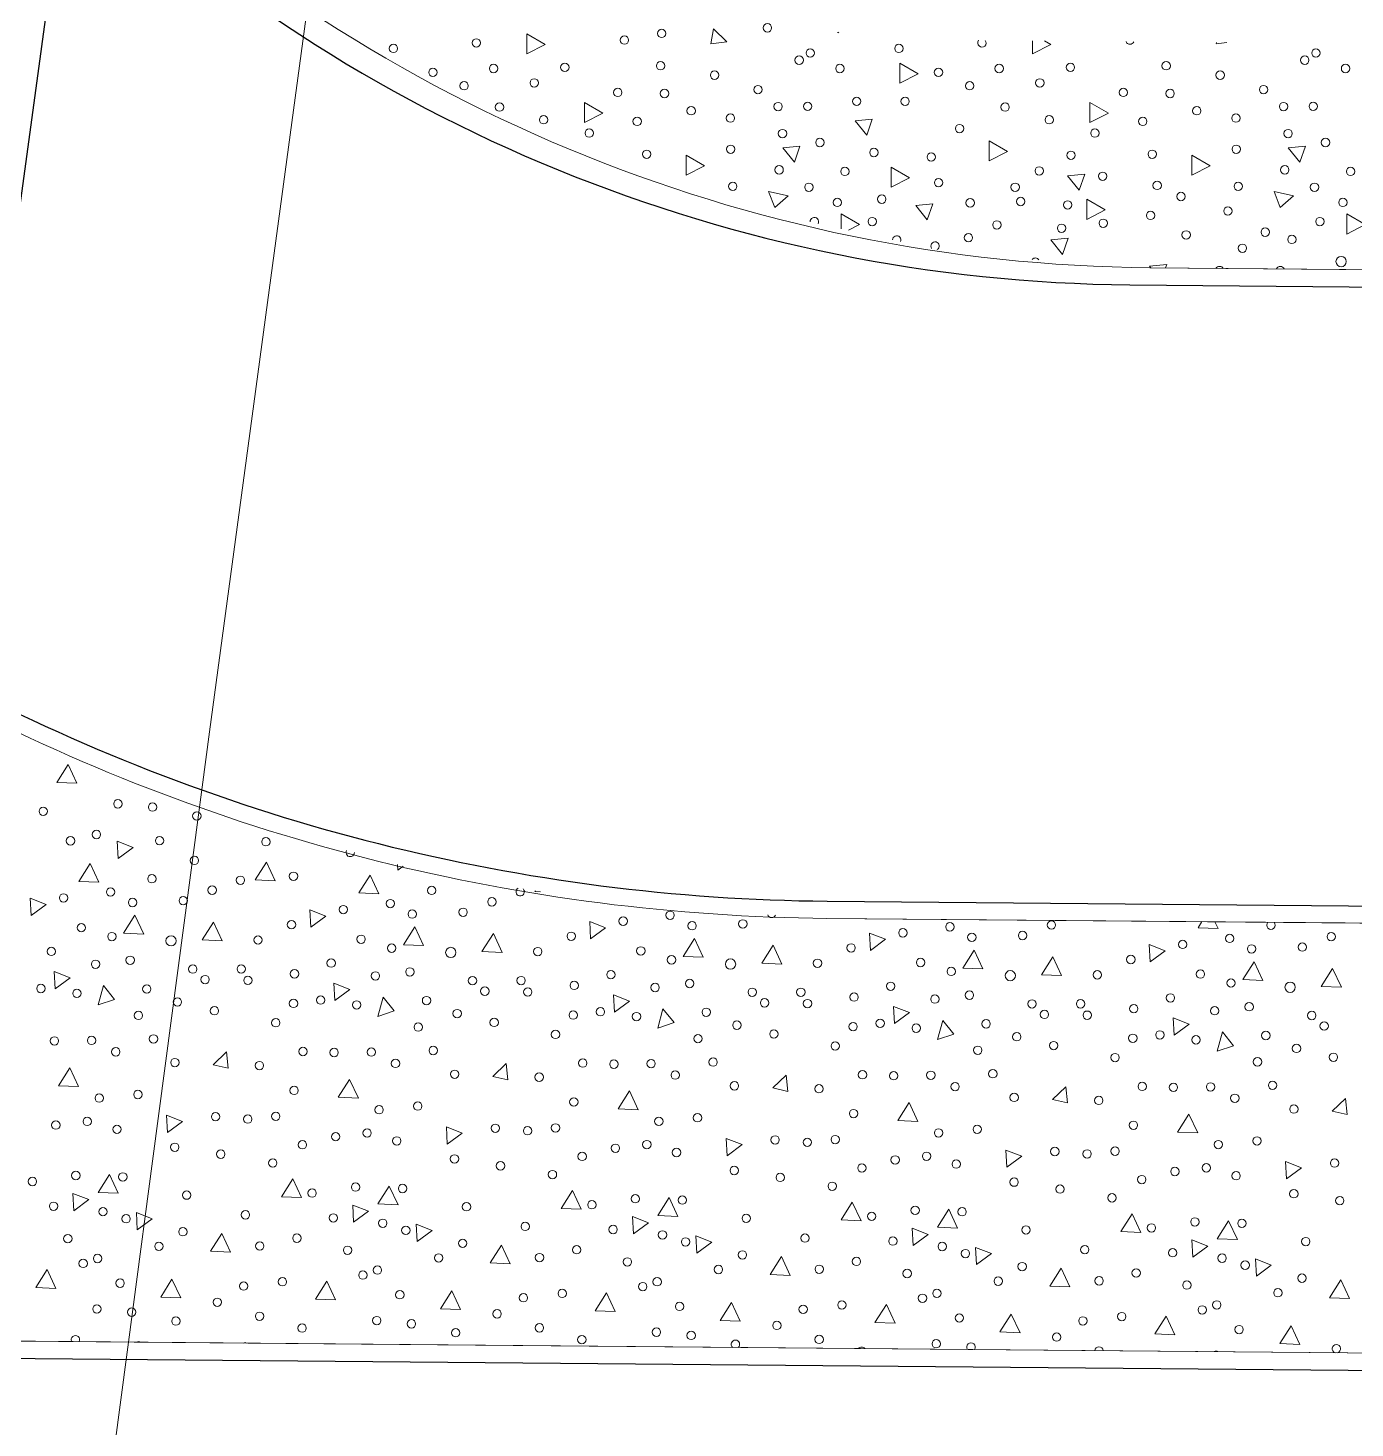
# Model space of a CAD drawing. Extents: x 2536801 to 2538856, y 7112140 to 7131569.
# Drawn here: x 2538238.1 to 2538289.5, y 7129247 to 7129301.3 of the extents above; entities that cross this region are included whole.
import ezdxf

# ---------------------------------------------------------------- set-up
doc = ezdxf.new("R2010")
doc.units = 0
doc.header["$LTSCALE"] = 100
doc.header["$MEASUREMENT"] = 0
for name, color, linetype, lineweight in [('D_BOC_XST', 4, 'Continuous', 13), ('D_CTB_1', 2, 'Continuous', 0), ('D_EOS_ML', 7, 'Continuous', 30), ('D_EOT_ML', 7, 'Continuous', 13), ('D_FOC_XST', 4, 'Continuous', 30), ('D_RIPRAP_1', 7, 'Continuous', 0)]:
    doc.layers.add(name, color=color, linetype=linetype, lineweight=lineweight)

msp = doc.modelspace()

# ---------------------------------------------------------------- linework, layer by layer
at = {"layer": 'D_BOC_XST', "lineweight": 0}
for p, q in [((2538281.555, 7129291.999), (2538413.882, 7129290.834)), ((2538269.036, 7129266.774), (2538413.66, 7129265.501)), ((2538231.881, 7129250.434), (2538427.355, 7129248.714))]:
    msp.add_line(p, q, dxfattribs=at)
at = {"layer": 'D_BOC_XST', "lineweight": 0, "flags": 128}
msp.add_lwpolyline([(2538281.555, 7129291.999), (2538413.882, 7129290.834)], dxfattribs=at)
at = {"layer": 'D_BOC_XST', "lineweight": 0}
for centre, radius, start in [((2538282.083, 7129351.996), 60, 225.29243), ((2538282.083, 7129351.996), 60, 225.29243), ((2538269.693, 7129341.438), 74.667, 242.46343)]:
    msp.add_arc(centre, radius, start, 269.49567, dxfattribs=at)
at = {"layer": 'D_BOC_XST', "lineweight": 0, "extrusion": (0, 0, -1)}
msp.add_arc((-2538269.693, 7129341.438), 74.667, 270.50433, 297.53657, dxfattribs=at)
at = {"layer": 'D_CTB_1', "linetype": 'Continuous', "lineweight": 0, "ltscale": 0.025, "extrusion": (0, 0, -1)}
msp.add_arc((-2549729.581, 7127736.073), 11484, 1.8249254, 8.0891807, dxfattribs=at)
at = {"layer": 'D_EOS_ML', "extrusion": (0, 0, -1)}
for radius, start, end in [(11515, 1.8249254, 11.5299872), (11485, 1.8249254, 10.3229376), (11597, 2.4104599, 9.790869)]:
    msp.add_arc((-2549729.581, 7127736.073), radius, start, end, dxfattribs=at)
at = {"layer": 'D_EOT_ML', "extrusion": (0, 0, -1)}
for radius, start, end in [(11527, 1.8249254, 11.5299872), (11473, 1.8249254, 10.3226488), (11587, 2.5612782, 9.6484591)]:
    msp.add_arc((-2549729.581, 7127736.073), radius, start, end, dxfattribs=at)
at = {"layer": 'D_FOC_XST'}
for p, q in [((2538280.78, 7129291.338), (2538413.876, 7129290.167)), ((2538269.041, 7129267.441), (2538413.665, 7129266.168)), ((2538231.793, 7129249.768), (2538427.265, 7129248.047))]:
    msp.add_line(p, q, dxfattribs=at)
for centre, radius, start in [((2538281.308, 7129351.336), 60, 226.0519), ((2538269.693, 7129341.438), 74, 242.27629)]:
    msp.add_arc(centre, radius, start, 269.49567, dxfattribs=at)
at = {"layer": 'D_RIPRAP_1', "color": 7, "linetype": 'Continuous', "lineweight": 0}
for p, q in [((2538264.526, 7129300.675), (2538264.634, 7129301.259)), ((2538264.634, 7129301.259), (2538265.152, 7129300.763)), ((2538265.152, 7129300.763), (2538264.526, 7129300.675)), ((2538284.128, 7129300.675), (2538284.139, 7129300.737)), ((2538284.542, 7129300.733), (2538284.128, 7129300.675)), ((2538245.24, 7129261.099), (2538245.757, 7129261.596)), ((2538245.757, 7129261.596), (2538245.819, 7129260.967)), ((2538245.819, 7129260.967), (2538245.24, 7129261.099)), ((2538256.086, 7129260.648), (2538256.603, 7129261.145)), ((2538256.603, 7129261.145), (2538256.665, 7129260.516)), ((2538256.665, 7129260.516), (2538256.086, 7129260.648)), ((2538266.933, 7129260.198), (2538267.45, 7129260.695)), ((2538267.45, 7129260.695), (2538267.512, 7129260.066)), ((2538267.512, 7129260.066), (2538266.933, 7129260.198)), ((2538277.78, 7129259.748), (2538278.297, 7129260.245)), ((2538278.359, 7129259.616), (2538277.78, 7129259.748)), ((2538278.297, 7129260.245), (2538278.359, 7129259.616)), ((2538288.626, 7129259.298), (2538289.143, 7129259.795)), ((2538289.143, 7129259.795), (2538289.205, 7129259.166)), ((2538289.205, 7129259.166), (2538288.626, 7129259.298))]:
    msp.add_line(p, q, dxfattribs=at)
at = {"layer": 'D_RIPRAP_1', "color": 7, "linetype": 'Continuous', "lineweight": 0, "flags": 128}
for points in [[(2538257.402, 7129300.287), (2538257.402, 7129301.065), (2538258.114, 7129300.655)], [(2538271.86, 7129299.153), (2538271.86, 7129299.931), (2538272.572, 7129299.521)], [(2538259.63, 7129297.625), (2538259.63, 7129298.403), (2538260.342, 7129297.993)], [(2538279.232, 7129297.625), (2538279.232, 7129298.403), (2538279.944, 7129297.993)], [(2538270.122, 7129297.699), (2538270.79, 7129297.763), (2538270.574, 7129297.137)], [(2538267.32, 7129296.651), (2538267.988, 7129296.715), (2538267.772, 7129296.089)], [(2538275.32, 7129296.143), (2538275.32, 7129296.921), (2538276.032, 7129296.511)], [(2538286.922, 7129296.651), (2538287.59, 7129296.715), (2538287.374, 7129296.089)], [(2538263.574, 7129295.583), (2538263.574, 7129296.361), (2538264.286, 7129295.951)], [(2538283.176, 7129295.583), (2538283.176, 7129296.361), (2538283.888, 7129295.951)], [(2538271.522, 7129295.121), (2538271.522, 7129295.899), (2538272.234, 7129295.489)], [(2538278.358, 7129295.567), (2538279.026, 7129295.631), (2538278.81, 7129295.005)], [(2538267.008, 7129294.331), (2538266.77, 7129294.957), (2538267.526, 7129294.783)], [(2538272.474, 7129294.417), (2538273.142, 7129294.481), (2538272.926, 7129293.855)], [(2538279.108, 7129293.875), (2538279.108, 7129294.653), (2538279.82, 7129294.243)], [(2538286.61, 7129294.331), (2538286.372, 7129294.957), (2538287.128, 7129294.783)], [(2538289.188, 7129293.307), (2538289.188, 7129294.085), (2538289.9, 7129293.675)], [(2538277.718, 7129293.079), (2538278.386, 7129293.143), (2538278.17, 7129292.517)], [(2538239.948, 7129272.013), (2538239.17, 7129272.046), (2538239.61, 7129272.74)], [(2538241.554, 7129269.098), (2538241.518, 7129269.768), (2538242.134, 7129269.527)], [(2538240.811, 7129268.176), (2538240.034, 7129268.209), (2538240.473, 7129268.903)], [(2538247.643, 7129268.231), (2538246.866, 7129268.263), (2538247.305, 7129268.958)], [(2538251.658, 7129267.726), (2538250.881, 7129267.758), (2538251.32, 7129268.453)], [(2538238.177, 7129266.884), (2538238.141, 7129267.555), (2538238.758, 7129267.313)], [(2538242.543, 7129266.167), (2538241.766, 7129266.199), (2538242.205, 7129266.893)], [(2538249.024, 7129266.434), (2538248.988, 7129267.104), (2538249.604, 7129266.863)], [(2538245.591, 7129265.904), (2538244.814, 7129265.936), (2538245.253, 7129266.631)], [(2538253.39, 7129265.717), (2538252.613, 7129265.749), (2538253.052, 7129266.443)], [(2538259.871, 7129265.984), (2538259.835, 7129266.654), (2538260.451, 7129266.412)], [(2538256.438, 7129265.454), (2538255.66, 7129265.486), (2538256.1, 7129266.181)], [(2538264.237, 7129265.266), (2538263.459, 7129265.299), (2538263.899, 7129265.993)], [(2538267.284, 7129265.004), (2538266.507, 7129265.036), (2538266.946, 7129265.73)], [(2538270.717, 7129265.534), (2538270.681, 7129266.204), (2538271.298, 7129265.962)], [(2538281.564, 7129265.084), (2538281.528, 7129265.754), (2538282.144, 7129265.512)], [(2538275.083, 7129264.816), (2538274.306, 7129264.848), (2538274.745, 7129265.543)], [(2538278.131, 7129264.554), (2538277.354, 7129264.586), (2538277.793, 7129265.28)], [(2538239.108, 7129264.041), (2538239.072, 7129264.712), (2538239.689, 7129264.47)], [(2538285.93, 7129264.366), (2538285.153, 7129264.398), (2538285.592, 7129265.093)], [(2538288.978, 7129264.103), (2538288.2, 7129264.136), (2538288.64, 7129264.83)], [(2538241.413, 7129263.633), (2538240.778, 7129263.422), (2538240.983, 7129264.17)], [(2538249.955, 7129263.591), (2538249.919, 7129264.261), (2538250.535, 7129264.02)], [(2538252.26, 7129263.183), (2538251.625, 7129262.971), (2538251.83, 7129263.72)], [(2538260.802, 7129263.141), (2538260.765, 7129263.811), (2538261.382, 7129263.569)], [(2538263.107, 7129262.733), (2538262.471, 7129262.521), (2538262.677, 7129263.269)], [(2538271.648, 7129262.691), (2538271.612, 7129263.361), (2538272.229, 7129263.119)], [(2538273.953, 7129262.283), (2538273.318, 7129262.071), (2538273.523, 7129262.819)], [(2538282.495, 7129262.241), (2538282.459, 7129262.911), (2538283.075, 7129262.669)], [(2538284.8, 7129261.833), (2538284.165, 7129261.621), (2538284.37, 7129262.369)], [(2538240.02, 7129260.254), (2538239.243, 7129260.287), (2538239.682, 7129260.981)], [(2538250.867, 7129259.804), (2538250.089, 7129259.836), (2538250.529, 7129260.531)], [(2538261.713, 7129259.354), (2538260.936, 7129259.386), (2538261.375, 7129260.081)], [(2538272.56, 7129258.904), (2538271.783, 7129258.936), (2538272.222, 7129259.63)], [(2538243.467, 7129258.472), (2538243.431, 7129259.142), (2538244.047, 7129258.9)], [(2538254.314, 7129258.022), (2538254.278, 7129258.692), (2538254.894, 7129258.45)], [(2538283.407, 7129258.454), (2538282.629, 7129258.486), (2538283.069, 7129259.18)], [(2538265.16, 7129257.571), (2538265.124, 7129258.242), (2538265.741, 7129258)], [(2538276.007, 7129257.121), (2538275.971, 7129257.791), (2538276.587, 7129257.55)], [(2538286.854, 7129256.671), (2538286.818, 7129257.341), (2538287.434, 7129257.099)], [(2538241.558, 7129256.119), (2538240.781, 7129256.151), (2538241.22, 7129256.846)], [(2538248.663, 7129255.948), (2538247.886, 7129255.981), (2538248.325, 7129256.675)], [(2538239.836, 7129255.44), (2538239.8, 7129256.11), (2538240.417, 7129255.868)], [(2538252.405, 7129255.669), (2538251.627, 7129255.701), (2538252.066, 7129256.395)], [(2538259.51, 7129255.498), (2538258.732, 7129255.53), (2538259.171, 7129256.225)], [(2538263.251, 7129255.219), (2538262.474, 7129255.251), (2538262.913, 7129255.945)], [(2538250.683, 7129254.99), (2538250.647, 7129255.66), (2538251.263, 7129255.418)], [(2538270.356, 7129255.048), (2538269.579, 7129255.08), (2538270.018, 7129255.775)], [(2538274.098, 7129254.768), (2538273.321, 7129254.801), (2538273.76, 7129255.495)], [(2538242.296, 7129254.697), (2538242.259, 7129255.367), (2538242.876, 7129255.126)], [(2538253.142, 7129254.247), (2538253.106, 7129254.917), (2538253.723, 7129254.675)], [(2538261.53, 7129254.539), (2538261.493, 7129255.21), (2538262.11, 7129254.968)], [(2538281.203, 7129254.598), (2538280.426, 7129254.63), (2538280.865, 7129255.324)], [(2538284.945, 7129254.318), (2538284.167, 7129254.351), (2538284.606, 7129255.045)], [(2538245.911, 7129253.833), (2538245.134, 7129253.865), (2538245.573, 7129254.559)], [(2538263.989, 7129253.797), (2538263.953, 7129254.467), (2538264.569, 7129254.225)], [(2538272.376, 7129254.089), (2538272.34, 7129254.759), (2538272.957, 7129254.518)], [(2538256.757, 7129253.382), (2538255.98, 7129253.415), (2538256.419, 7129254.109)], [(2538274.836, 7129253.347), (2538274.799, 7129254.017), (2538275.416, 7129253.775)], [(2538283.223, 7129253.639), (2538283.187, 7129254.309), (2538283.803, 7129254.067)], [(2538267.604, 7129252.932), (2538266.827, 7129252.964), (2538267.266, 7129253.659)], [(2538285.682, 7129252.896), (2538285.646, 7129253.567), (2538286.262, 7129253.325)], [(2538239.135, 7129252.428), (2538238.357, 7129252.461), (2538238.797, 7129253.155)], [(2538243.979, 7129252.055), (2538243.202, 7129252.087), (2538243.641, 7129252.782)], [(2538249.981, 7129251.978), (2538249.204, 7129252.01), (2538249.643, 7129252.705)], [(2538278.451, 7129252.482), (2538277.673, 7129252.514), (2538278.113, 7129253.209)], [(2538289.297, 7129252.032), (2538288.52, 7129252.064), (2538288.959, 7129252.758)], [(2538254.826, 7129251.605), (2538254.049, 7129251.637), (2538254.488, 7129252.332)], [(2538260.828, 7129251.528), (2538260.051, 7129251.56), (2538260.49, 7129252.255)], [(2538265.673, 7129251.155), (2538264.895, 7129251.187), (2538265.335, 7129251.881)], [(2538271.675, 7129251.078), (2538270.897, 7129251.11), (2538271.337, 7129251.804)], [(2538276.519, 7129250.705), (2538275.742, 7129250.737), (2538276.181, 7129251.431)], [(2538282.521, 7129250.628), (2538281.744, 7129250.66), (2538282.183, 7129251.354)], [(2538287.366, 7129250.254), (2538286.589, 7129250.287), (2538287.028, 7129250.981)]]:
    msp.add_lwpolyline(points, close=True, dxfattribs=at)
for points in [[(2538269.499, 7129301.132), (2538269.45, 7129301.107), (2538269.45, 7129301.138)], [(2538277.472, 7129300.795), (2538277.716, 7129300.655), (2538277.004, 7129300.287), (2538277.004, 7129300.799)], [(2538269.586, 7129293.512), (2538269.586, 7129294.085), (2538270.298, 7129293.675), (2538269.865, 7129293.451)], [(2538281.591, 7129291.998), (2538281.538, 7129292.065), (2538282.206, 7129292.129), (2538282.159, 7129291.993)], [(2538252.61, 7129268.803), (2538252.401, 7129268.648), (2538252.389, 7129268.863)], [(2538257.924, 7129267.804), (2538257.713, 7129267.813), (2538257.728, 7129267.837)], [(2538284.074, 7129266.641), (2538284.198, 7129266.376), (2538283.421, 7129266.408), (2538283.571, 7129266.646)]]:
    msp.add_lwpolyline(points, dxfattribs=at)
at = {"layer": 'D_RIPRAP_1', "color": 7, "lineweight": 0, "flags": 128}
for points in [[(2538413.66, 7129265.501), (2538269.036, 7129266.774)], [(2538199.564, 7129250.719), (2538231.881, 7129250.434), (2538427.355, 7129248.714), (2538442.647, 7129248.579)]]:
    msp.add_lwpolyline(points, dxfattribs=at)
at = {"layer": 'D_RIPRAP_1', "color": 7, "linetype": 'Continuous', "lineweight": 0}
for centre, radius in [((2538262.626, 7129301.085), 0.163), ((2538266.726, 7129301.301), 0.163), ((2538252.224, 7129300.503), 0.163), ((2538255.44, 7129300.717), 0.163), ((2538261.18, 7129300.825), 0.163), ((2538268.388, 7129300.325), 0.163), ((2538271.826, 7129300.503), 0.163), ((2538287.99, 7129300.325), 0.163), ((2538258.872, 7129299.769), 0.163), ((2538262.584, 7129299.833), 0.163), ((2538267.958, 7129300.049), 0.163), ((2538278.474, 7129299.769), 0.163), ((2538282.186, 7129299.833), 0.163), ((2538287.56, 7129300.049), 0.163), ((2538253.756, 7129299.575), 0.163), ((2538256.108, 7129299.725), 0.163), ((2538264.676, 7129299.467), 0.163), ((2538269.538, 7129299.725), 0.163), ((2538273.358, 7129299.575), 0.163), ((2538275.71, 7129299.725), 0.163), ((2538284.278, 7129299.467), 0.163), ((2538289.14, 7129299.725), 0.163), ((2538254.966, 7129299.057), 0.163), ((2538257.686, 7129299.165), 0.163), ((2538260.922, 7129298.797), 0.163), ((2538262.736, 7129298.755), 0.163), ((2538266.36, 7129298.905), 0.163), ((2538274.568, 7129299.057), 0.163), ((2538277.288, 7129299.165), 0.163), ((2538280.524, 7129298.797), 0.163), ((2538282.338, 7129298.755), 0.163), ((2538285.962, 7129298.905), 0.163), ((2538256.338, 7129298.229), 0.163), ((2538267.138, 7129298.247), 0.163), ((2538268.286, 7129298.257), 0.163), ((2538270.186, 7129298.451), 0.163), ((2538272.064, 7129298.451), 0.163), ((2538275.94, 7129298.229), 0.163), ((2538286.74, 7129298.247), 0.163), ((2538287.888, 7129298.257), 0.163), ((2538258.05, 7129297.739), 0.163), ((2538261.676, 7129297.675), 0.163), ((2538263.77, 7129298.085), 0.163), ((2538265.29, 7129297.803), 0.163), ((2538277.652, 7129297.739), 0.163), ((2538281.278, 7129297.675), 0.163), ((2538283.372, 7129298.085), 0.163), ((2538284.892, 7129297.803), 0.163), ((2538259.82, 7129297.221), 0.163), ((2538267.31, 7129297.201), 0.163), ((2538274.178, 7129297.395), 0.163), ((2538279.422, 7129297.221), 0.163), ((2538286.912, 7129297.201), 0.163), ((2538265.302, 7129296.595), 0.163), ((2538268.762, 7129296.855), 0.163), ((2538284.904, 7129296.595), 0.163), ((2538288.364, 7129296.855), 0.163), ((2538262.044, 7129296.401), 0.163), ((2538270.854, 7129296.467), 0.163), ((2538273.078, 7129296.293), 0.163), ((2538278.496, 7129296.359), 0.163), ((2538281.646, 7129296.401), 0.163), ((2538267.18, 7129295.797), 0.163), ((2538269.732, 7129295.733), 0.163), ((2538277.264, 7129295.755), 0.163), ((2538279.724, 7129295.547), 0.163), ((2538286.782, 7129295.797), 0.163), ((2538289.334, 7129295.733), 0.163), ((2538265.38, 7129295.155), 0.163), ((2538268.336, 7129295.121), 0.163), ((2538273.364, 7129295.299), 0.163), ((2538276.33, 7129295.121), 0.163), ((2538281.838, 7129295.191), 0.163), ((2538284.982, 7129295.155), 0.163), ((2538287.938, 7129295.121), 0.163), ((2538269.436, 7129294.533), 0.163), ((2538271.16, 7129294.657), 0.163), ((2538274.588, 7129294.515), 0.163), ((2538276.544, 7129294.569), 0.163), ((2538278.366, 7129294.437), 0.163), ((2538282.76, 7129294.763), 0.163), ((2538289.038, 7129294.533), 0.163), ((2538270.79, 7129293.789), 0.163), ((2538281.58, 7129294.027), 0.163), ((2538284.58, 7129294.199), 0.163), ((2538288.148, 7129293.789), 0.163), ((2538275.624, 7129293.661), 0.163), ((2538278.13, 7129293.531), 0.163), ((2538279.746, 7129293.725), 0.163), ((2538282.962, 7129293.271), 0.163), ((2538286.026, 7129293.379), 0.163), ((2538274.518, 7129293.165), 0.163), ((2538285.142, 7129292.757), 0.163), ((2538287.062, 7129293.099), 0.163), ((2538288.968, 7129292.237), 0.199), ((2538241.544, 7129271.215), 0.163), ((2538242.89, 7129271.089), 0.163), ((2538238.649, 7129270.924), 0.163), ((2538244.605, 7129270.743), 0.163), ((2538240.71, 7129270.024), 0.163), ((2538239.705, 7129269.78), 0.163), ((2538243.16, 7129269.786), 0.163), ((2538247.284, 7129269.745), 0.163), ((2538244.511, 7129269.02), 0.163), ((2538242.863, 7129268.309), 0.163), ((2538248.353, 7129268.406), 0.163), ((2538241.26, 7129267.795), 0.163), ((2538245.198, 7129267.866), 0.163), ((2538246.293, 7129268.253), 0.163), ((2538253.709, 7129267.859), 0.163), ((2538239.439, 7129267.565), 0.163), ((2538242.112, 7129267.39), 0.163), ((2538244.078, 7129267.46), 0.163), ((2538252.107, 7129267.345), 0.163), ((2538256.045, 7129267.416), 0.163), ((2538250.285, 7129267.115), 0.163), ((2538252.958, 7129266.94), 0.163), ((2538254.925, 7129267.01), 0.163), ((2538261.132, 7129266.664), 0.163), ((2538262.953, 7129266.895), 0.163), ((2538240.126, 7129266.413), 0.163), ((2538248.275, 7129266.529), 0.163), ((2538263.805, 7129266.489), 0.163), ((2538265.772, 7129266.56), 0.163), ((2538271.979, 7129266.214), 0.163), ((2538273.8, 7129266.445), 0.163), ((2538276.618, 7129266.11), 0.163), ((2538277.738, 7129266.516), 0.163), ((2538241.312, 7129266.068), 0.163), ((2538243.603, 7129265.903), 0.199), ((2538246.976, 7129265.935), 0.163), ((2538250.972, 7129265.963), 0.163), ((2538252.159, 7129265.618), 0.163), ((2538259.122, 7129266.079), 0.163), ((2538269.969, 7129265.629), 0.163), ((2538274.652, 7129266.039), 0.163), ((2538282.825, 7129265.764), 0.163), ((2538284.647, 7129265.995), 0.163), ((2538285.498, 7129265.589), 0.163), ((2538287.465, 7129265.659), 0.163), ((2538288.585, 7129266.065), 0.163), ((2538238.964, 7129265.491), 0.163), ((2538242.019, 7129265.148), 0.163), ((2538249.811, 7129265.04), 0.163), ((2538254.45, 7129265.452), 0.199), ((2538257.822, 7129265.485), 0.163), ((2538261.819, 7129265.513), 0.163), ((2538263.006, 7129265.167), 0.163), ((2538265.297, 7129265.002), 0.199), ((2538268.669, 7129265.034), 0.163), ((2538272.666, 7129265.063), 0.163), ((2538280.815, 7129265.179), 0.163), ((2538240.679, 7129264.993), 0.163), ((2538244.445, 7129264.809), 0.163), ((2538246.328, 7129264.811), 0.163), ((2538248.39, 7129264.623), 0.163), ((2538251.526, 7129264.543), 0.163), ((2538252.865, 7129264.698), 0.163), ((2538260.658, 7129264.59), 0.163), ((2538273.852, 7129264.717), 0.163), ((2538276.143, 7129264.552), 0.199), ((2538279.516, 7129264.584), 0.163), ((2538283.512, 7129264.613), 0.163), ((2538238.558, 7129264.054), 0.163), ((2538242.663, 7129264.034), 0.163), ((2538244.924, 7129264.401), 0.163), ((2538246.586, 7129264.37), 0.163), ((2538255.291, 7129264.359), 0.163), ((2538255.771, 7129263.95), 0.163), ((2538257.175, 7129264.36), 0.163), ((2538257.433, 7129263.919), 0.163), ((2538259.237, 7129264.173), 0.163), ((2538262.372, 7129264.093), 0.163), ((2538263.712, 7129264.247), 0.163), ((2538271.504, 7129264.14), 0.163), ((2538284.699, 7129264.267), 0.163), ((2538286.99, 7129264.102), 0.199), ((2538239.956, 7129263.866), 0.163), ((2538243.851, 7129263.532), 0.163), ((2538248.353, 7129263.476), 0.163), ((2538249.405, 7129263.604), 0.163), ((2538250.802, 7129263.416), 0.163), ((2538253.51, 7129263.584), 0.163), ((2538266.138, 7129263.908), 0.163), ((2538266.618, 7129263.5), 0.163), ((2538268.022, 7129263.91), 0.163), ((2538268.28, 7129263.469), 0.163), ((2538270.084, 7129263.723), 0.163), ((2538273.219, 7129263.643), 0.163), ((2538274.559, 7129263.797), 0.163), ((2538276.985, 7129263.458), 0.163), ((2538278.868, 7129263.46), 0.163), ((2538282.351, 7129263.69), 0.163), ((2538242.34, 7129263.011), 0.163), ((2538245.284, 7129263.191), 0.163), ((2538254.698, 7129263.082), 0.163), ((2538259.199, 7129263.025), 0.163), ((2538260.252, 7129263.154), 0.163), ((2538261.649, 7129262.966), 0.163), ((2538264.356, 7129263.134), 0.163), ((2538277.464, 7129263.05), 0.163), ((2538279.126, 7129263.019), 0.163), ((2538280.93, 7129263.272), 0.163), ((2538284.066, 7129263.192), 0.163), ((2538285.405, 7129263.347), 0.163), ((2538287.831, 7129263.008), 0.163), ((2538247.663, 7129262.726), 0.163), ((2538253.187, 7129262.56), 0.163), ((2538256.131, 7129262.74), 0.163), ((2538265.545, 7129262.632), 0.163), ((2538266.978, 7129262.29), 0.163), ((2538270.046, 7129262.575), 0.163), ((2538271.098, 7129262.704), 0.163), ((2538272.496, 7129262.516), 0.163), ((2538275.203, 7129262.683), 0.163), ((2538288.311, 7129262.6), 0.163), ((2538239.081, 7129262.023), 0.163), ((2538240.523, 7129262.041), 0.163), ((2538242.925, 7129262.101), 0.163), ((2538258.51, 7129262.275), 0.163), ((2538264.034, 7129262.11), 0.163), ((2538269.356, 7129261.825), 0.163), ((2538276.391, 7129262.182), 0.163), ((2538277.824, 7129261.84), 0.163), ((2538280.893, 7129262.125), 0.163), ((2538281.945, 7129262.253), 0.163), ((2538283.342, 7129262.065), 0.163), ((2538286.05, 7129262.233), 0.163), ((2538241.461, 7129261.6), 0.163), ((2538248.72, 7129261.611), 0.163), ((2538249.927, 7129261.573), 0.163), ((2538251.369, 7129261.591), 0.163), ((2538253.772, 7129261.651), 0.163), ((2538274.88, 7129261.66), 0.163), ((2538280.203, 7129261.375), 0.163), ((2538285.727, 7129261.21), 0.163), ((2538287.238, 7129261.732), 0.163), ((2538288.671, 7129261.39), 0.163), ((2538243.754, 7129261.18), 0.163), ((2538247.032, 7129261.066), 0.163), ((2538252.308, 7129261.15), 0.163), ((2538254.6, 7129260.73), 0.163), ((2538259.566, 7129261.161), 0.163), ((2538260.774, 7129261.122), 0.163), ((2538262.216, 7129261.141), 0.163), ((2538263.154, 7129260.699), 0.163), ((2538264.618, 7129261.201), 0.163), ((2538270.413, 7129260.71), 0.163), ((2538271.621, 7129260.672), 0.163), ((2538273.063, 7129260.69), 0.163), ((2538275.465, 7129260.751), 0.163), ((2538257.878, 7129260.616), 0.163), ((2538265.447, 7129260.28), 0.163), ((2538268.725, 7129260.166), 0.163), ((2538274.001, 7129260.249), 0.163), ((2538281.26, 7129260.26), 0.163), ((2538282.467, 7129260.222), 0.163), ((2538283.909, 7129260.24), 0.163), ((2538286.312, 7129260.301), 0.163), ((2538240.822, 7129259.805), 0.163), ((2538242.321, 7129259.945), 0.163), ((2538248.375, 7129260.104), 0.163), ((2538259.222, 7129259.654), 0.163), ((2538276.294, 7129259.83), 0.163), ((2538279.572, 7129259.716), 0.163), ((2538284.848, 7129259.799), 0.163), ((2538245.33, 7129259.085), 0.163), ((2538247.663, 7129259.098), 0.163), ((2538251.669, 7129259.355), 0.163), ((2538253.168, 7129259.494), 0.163), ((2538264.015, 7129259.044), 0.163), ((2538270.068, 7129259.203), 0.163), ((2538287.14, 7129259.38), 0.163), ((2538239.139, 7129258.76), 0.163), ((2538240.356, 7129258.901), 0.163), ((2538241.509, 7129258.595), 0.163), ((2538246.579, 7129258.991), 0.163), ((2538256.177, 7129258.635), 0.163), ((2538257.426, 7129258.541), 0.163), ((2538258.509, 7129258.648), 0.163), ((2538262.515, 7129258.904), 0.163), ((2538274.861, 7129258.594), 0.163), ((2538280.915, 7129258.753), 0.163), ((2538248.698, 7129257.995), 0.163), ((2538249.986, 7129258.309), 0.163), ((2538251.203, 7129258.451), 0.163), ((2538252.355, 7129258.145), 0.163), ((2538262.05, 7129258.001), 0.163), ((2538267.023, 7129258.185), 0.163), ((2538268.273, 7129258.091), 0.163), ((2538269.356, 7129258.198), 0.163), ((2538273.362, 7129258.454), 0.163), ((2538284.209, 7129258.004), 0.163), ((2538285.708, 7129258.144), 0.163), ((2538243.748, 7129257.898), 0.163), ((2538245.53, 7129257.63), 0.163), ((2538254.594, 7129257.448), 0.163), ((2538259.544, 7129257.544), 0.163), ((2538260.833, 7129257.859), 0.163), ((2538263.202, 7129257.695), 0.163), ((2538271.679, 7129257.409), 0.163), ((2538272.896, 7129257.551), 0.163), ((2538277.87, 7129257.735), 0.163), ((2538279.119, 7129257.641), 0.163), ((2538280.203, 7129257.748), 0.163), ((2538247.546, 7129257.288), 0.163), ((2538256.377, 7129257.179), 0.163), ((2538265.441, 7129256.997), 0.163), ((2538270.391, 7129257.094), 0.163), ((2538274.049, 7129257.245), 0.163), ((2538282.526, 7129256.959), 0.163), ((2538283.743, 7129257.1), 0.163), ((2538288.717, 7129257.284), 0.163), ((2538238.228, 7129256.572), 0.163), ((2538239.913, 7129256.804), 0.163), ((2538241.734, 7129256.75), 0.163), ((2538250.76, 7129256.354), 0.163), ((2538258.392, 7129256.838), 0.163), ((2538267.223, 7129256.729), 0.163), ((2538269.239, 7129256.387), 0.163), ((2538276.288, 7129256.547), 0.163), ((2538281.238, 7129256.644), 0.163), ((2538284.895, 7129256.794), 0.163), ((2538244.211, 7129256.043), 0.163), ((2538249.074, 7129256.121), 0.163), ((2538252.581, 7129256.3), 0.163), ((2538261.606, 7129255.903), 0.163), ((2538263.428, 7129255.85), 0.163), ((2538278.07, 7129256.279), 0.163), ((2538280.086, 7129255.937), 0.163), ((2538287.134, 7129256.097), 0.163), ((2538288.917, 7129255.829), 0.163), ((2538239.051, 7129255.611), 0.163), ((2538240.966, 7129255.401), 0.163), ((2538246.489, 7129255.28), 0.163), ((2538255.058, 7129255.593), 0.163), ((2538259.921, 7129255.671), 0.163), ((2538272.453, 7129255.453), 0.163), ((2538274.274, 7129255.4), 0.163), ((2538241.861, 7129255.128), 0.163), ((2538249.897, 7129255.16), 0.163), ((2538251.812, 7129254.951), 0.163), ((2538257.336, 7129254.83), 0.163), ((2538260.744, 7129254.71), 0.163), ((2538265.904, 7129255.143), 0.163), ((2538270.768, 7129255.221), 0.163), ((2538276.751, 7129254.692), 0.163), ((2538281.614, 7129254.771), 0.163), ((2538283.3, 7129255.003), 0.163), ((2538285.121, 7129254.949), 0.163), ((2538239.603, 7129254.355), 0.163), ((2538244.064, 7129254.624), 0.163), ((2538248.484, 7129254.374), 0.163), ((2538252.708, 7129254.677), 0.163), ((2538254.911, 7129254.174), 0.163), ((2538262.659, 7129254.501), 0.163), ((2538263.554, 7129254.227), 0.163), ((2538268.183, 7129254.379), 0.163), ((2538271.591, 7129254.26), 0.163), ((2538287.598, 7129254.242), 0.163), ((2538243.134, 7129254.058), 0.163), ((2538247.044, 7129254.07), 0.163), ((2538250.45, 7129253.904), 0.163), ((2538253.98, 7129253.608), 0.163), ((2538257.89, 7129253.62), 0.163), ((2538259.33, 7129253.924), 0.163), ((2538265.757, 7129253.723), 0.163), ((2538273.506, 7129254.05), 0.163), ((2538274.401, 7129253.777), 0.163), ((2538279.029, 7129253.929), 0.163), ((2538282.437, 7129253.81), 0.163), ((2538240.198, 7129253.395), 0.163), ((2538240.758, 7129253.586), 0.163), ((2538251.605, 7129253.136), 0.163), ((2538261.296, 7129253.454), 0.163), ((2538264.827, 7129253.158), 0.163), ((2538268.737, 7129253.169), 0.163), ((2538270.177, 7129253.474), 0.163), ((2538276.604, 7129253.273), 0.163), ((2538284.352, 7129253.6), 0.163), ((2538285.248, 7129253.327), 0.163), ((2538241.627, 7129252.629), 0.163), ((2538247.923, 7129252.684), 0.163), ((2538251.044, 7129252.945), 0.163), ((2538262.451, 7129252.686), 0.163), ((2538272.143, 7129253.004), 0.163), ((2538275.674, 7129252.707), 0.163), ((2538279.584, 7129252.719), 0.163), ((2538281.023, 7129253.024), 0.163), ((2538282.99, 7129252.554), 0.163), ((2538287.451, 7129252.823), 0.163), ((2538246.419, 7129252.516), 0.163), ((2538252.474, 7129252.179), 0.163), ((2538257.265, 7129252.066), 0.163), ((2538258.77, 7129252.234), 0.163), ((2538261.891, 7129252.495), 0.163), ((2538272.738, 7129252.045), 0.163), ((2538273.298, 7129252.235), 0.163), ((2538286.52, 7129252.257), 0.163), ((2538240.731, 7129251.629), 0.163), ((2538242.077, 7129251.504), 0.163), ((2538245.4, 7129251.89), 0.163), ((2538256.246, 7129251.44), 0.163), ((2538263.321, 7129251.729), 0.163), ((2538268.112, 7129251.616), 0.163), ((2538269.616, 7129251.784), 0.163), ((2538283.584, 7129251.594), 0.163), ((2538284.145, 7129251.785), 0.163), ((2538243.792, 7129251.158), 0.163), ((2538247.039, 7129251.348), 0.163), ((2538251.578, 7129251.179), 0.163), ((2538252.924, 7129251.053), 0.163), ((2538257.885, 7129250.897), 0.163), ((2538267.093, 7129250.99), 0.163), ((2538274.167, 7129251.279), 0.163), ((2538278.959, 7129251.166), 0.163), ((2538280.463, 7129251.334), 0.163), ((2538248.683, 7129250.889), 0.163), ((2538254.639, 7129250.708), 0.163), ((2538259.53, 7129250.439), 0.163), ((2538262.424, 7129250.729), 0.163), ((2538263.77, 7129250.603), 0.163), ((2538268.732, 7129250.447), 0.163), ((2538277.94, 7129250.539), 0.163), ((2538285.014, 7129250.828), 0.163), ((2538273.271, 7129250.279), 0.163)]:
    msp.add_circle(centre, radius, dxfattribs=at)
for centre, start, end in [((2538275.042, 7129300.717), 141.7608, 37.2305), ((2538280.782, 7129300.825), 200.5967, 338.3946), ((2538268.546, 7129293.789), 330.1552, 185.2869), ((2538271.74, 7129293.077), 336.1258, 179.3163), ((2538273.228, 7129292.841), 301.0489, 214.3932), ((2538277.114, 7129292.215), 33.6523, 138.1971), ((2538284.256, 7129291.891), 30.4286, 148.5627), ((2538286.61, 7129291.891), 22.2624, 156.7289), ((2538250.551, 7129269.329), 151.7666, 357.5681), ((2538257.14, 7129267.803), 118.0164, 43.181), ((2538266.892, 7129266.966), 198.8248, 334.2353), ((2538286.249, 7129266.509), 135.3389, 43.6524), ((2538239.897, 7129250.439), 331.9512, 207.0402), ((2538242.347, 7129250.201), 59.2087, 119.7827), ((2538246.471, 7129250.16), 62.7024, 116.2889), ((2538265.485, 7129250.258), 312.456, 226.5354), ((2538270.376, 7129249.989), 40.3377, 138.6536), ((2538274.617, 7129250.153), 323.8861, 215.1052), ((2538279.579, 7129249.997), 5.5719, 173.4194), ((2538284.118, 7129249.829), 62.7829, 116.2085), ((2538288.786, 7129250.089), 286.4235, 252.5679)]:
    msp.add_arc(centre, 0.163, start, end, dxfattribs=at)

doc.saveas('drawing.dxf')
